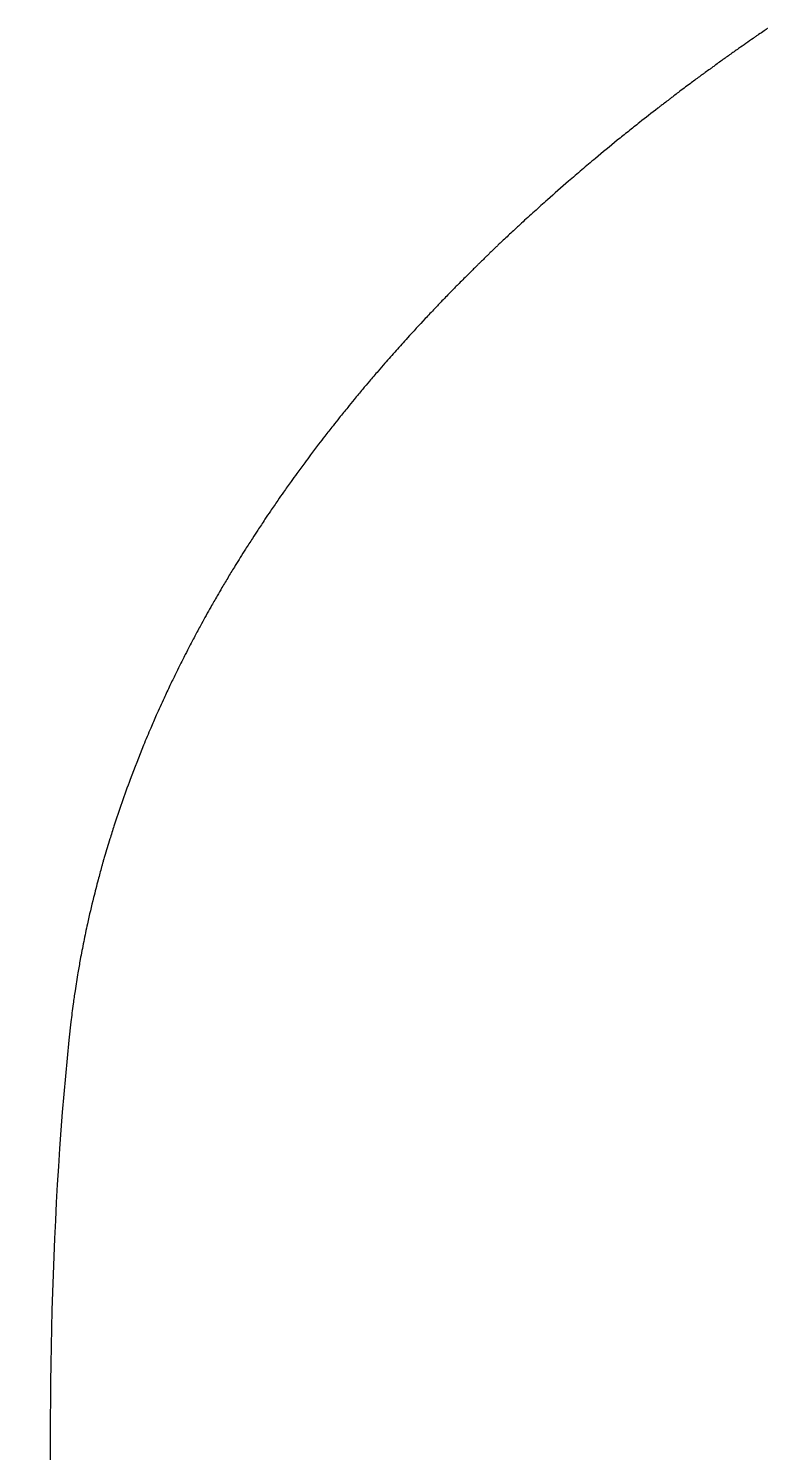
# Model space of a CAD drawing. Header units: millimetres. Extents: x 89860 to 502050, y -351975 to 882300.
# Drawn here: x 489162.401 to 489163.053, y -98483.94 to -98482.683 of the extents above; entities that cross this region are included whole.
import ezdxf

# ---------------------------------------------------------------- set-up
doc = ezdxf.new("R2010")
doc.units = ezdxf.units.MM
doc.header["$LTSCALE"] = 150
doc.layers.add('-----20 General Symbol', color=3, linetype='Continuous')
doc.layers.add('-----29 Cable Schedule', color=1, linetype='Continuous')

# ---------------------------------------------------------------- blocks, each defined once
blk = doc.blocks.new('A$C93139d4c')
at = {"layer": '-----20 General Symbol'}
for points, knots in [([(-30873.8995, -18765.3711), (-30873.9027, -18765.3733), (-30873.9059, -18765.3755), (-30873.9108, -18765.3788), (-30873.9124, -18765.3799), (-30873.9156, -18765.3821), (-30873.9172, -18765.3832), (-30873.9188, -18765.3843)], [0, 0, 0, 0, 0.5, 0.5, 0.75, 0.75, 1, 1, 1, 1]), ([(-30873.8935, -18765.3669), (-30873.8935, -18765.3669), (-30873.8936, -18765.367), (-30873.8937, -18765.3671), (-30873.8938, -18765.3671), (-30873.8941, -18765.3673), (-30873.8943, -18765.3675), (-30873.895, -18765.368), (-30873.8955, -18765.3683), (-30873.8972, -18765.3695), (-30873.8983, -18765.3703), (-30873.8995, -18765.3711)], [0, 0, 0, 0, 0.019646, 0.019646, 0.065426, 0.065426, 0.172106, 0.172106, 0.420702, 0.420702, 1, 1, 1, 1]), ([(-30873.9188, -18765.3843), (-30873.9274, -18765.3903), (-30873.936, -18765.3964), (-30873.9499, -18765.4061), (-30873.9551, -18765.4098), (-30873.9656, -18765.4173), (-30873.9708, -18765.421), (-30873.9761, -18765.4247)], [0, 0, 0, 0, 0.448976, 0.448976, 0.724487, 0.724487, 1, 1, 1, 1]), ([(-30873.9949, -18765.4385), (-30873.9977, -18765.4406), (-30874.0005, -18765.4426), (-30874.005, -18765.4458), (-30874.0068, -18765.4471), (-30874.0102, -18765.4495), (-30874.0119, -18765.4508), (-30874.0136, -18765.452)], [0, 0, 0, 0, 0.448318, 0.448318, 0.724159, 0.724159, 1, 1, 1, 1]), ([(-30873.9761, -18765.4247), (-30873.9789, -18765.4268), (-30873.9817, -18765.4288), (-30873.9862, -18765.4322), (-30873.988, -18765.4334), (-30873.9914, -18765.436), (-30873.9932, -18765.4373), (-30873.9949, -18765.4385)], [0, 0, 0, 0, 0.447465, 0.447465, 0.723732, 0.723732, 1, 1, 1, 1]), ([(-30874.0136, -18765.452), (-30874.0192, -18765.4561), (-30874.0247, -18765.4602), (-30874.0336, -18765.4669), (-30874.0371, -18765.4694), (-30874.0439, -18765.4745), (-30874.0473, -18765.4771), (-30874.0507, -18765.4796)], [0, 0, 0, 0, 0.446906, 0.446906, 0.723453, 0.723453, 1, 1, 1, 1]), ([(-30874.069, -18765.4938), (-30874.0717, -18765.4959), (-30874.0744, -18765.4979), (-30874.0788, -18765.5012), (-30874.0805, -18765.5025), (-30874.0838, -18765.5051), (-30874.0855, -18765.5063), (-30874.0872, -18765.5076)], [0, 0, 0, 0, 0.446343, 0.446343, 0.723172, 0.723172, 1, 1, 1, 1]), ([(-30874.0507, -18765.4796), (-30874.0534, -18765.4817), (-30874.0561, -18765.4838), (-30874.0605, -18765.4873), (-30874.0622, -18765.4886), (-30874.0656, -18765.4912), (-30874.0673, -18765.4925), (-30874.069, -18765.4938)], [0, 0, 0, 0, 0.445437, 0.445437, 0.722718, 0.722718, 1, 1, 1, 1]), ([(-30874.0872, -18765.5076), (-30874.0979, -18765.516), (-30874.1086, -18765.5243), (-30874.1258, -18765.5379), (-30874.1324, -18765.5432), (-30874.1455, -18765.5537), (-30874.1521, -18765.5589), (-30874.1587, -18765.5642)], [0, 0, 0, 0, 0.444723, 0.444723, 0.72236, 0.72236, 1, 1, 1, 1]), ([(-30874.1587, -18765.5642), (-30874.1715, -18765.5748), (-30874.1844, -18765.5855), (-30874.2052, -18765.6028), (-30874.2131, -18765.6096), (-30874.2291, -18765.623), (-30874.237, -18765.6298), (-30874.2449, -18765.6365)], [0, 0, 0, 0, 0.442691, 0.442691, 0.721341, 0.721341, 1, 1, 1, 1]), ([(-30874.2449, -18765.6365), (-30874.2572, -18765.6474), (-30874.2695, -18765.6582), (-30874.2894, -18765.676), (-30874.2971, -18765.6829), (-30874.3125, -18765.6967), (-30874.3201, -18765.7036), (-30874.3277, -18765.7105)], [0, 0, 0, 0, 0.44065, 0.44065, 0.720321, 0.720321, 1, 1, 1, 1]), ([(-30874.3277, -18765.7105), (-30874.3324, -18765.7149), (-30874.3371, -18765.7193), (-30874.3448, -18765.7265), (-30874.3478, -18765.7293), (-30874.3538, -18765.7349), (-30874.3569, -18765.7377), (-30874.3599, -18765.7404)], [0, 0, 0, 0, 0.439391, 0.439391, 0.719695, 0.719695, 1, 1, 1, 1]), ([(-30874.3599, -18765.7404), (-30874.3622, -18765.7427), (-30874.3645, -18765.7449), (-30874.3683, -18765.7485), (-30874.3698, -18765.7499), (-30874.3728, -18765.7527), (-30874.3743, -18765.7541), (-30874.3758, -18765.7556)], [0, 0, 0, 0, 0.438716, 0.438716, 0.719358, 0.719358, 1, 1, 1, 1]), ([(-30874.3914, -18765.771), (-30874.3937, -18765.7732), (-30874.396, -18765.7755), (-30874.3998, -18765.7791), (-30874.4012, -18765.7805), (-30874.4041, -18765.7833), (-30874.4056, -18765.7847), (-30874.4071, -18765.7861)], [0, 0, 0, 0, 0.438242, 0.438242, 0.719121, 0.719121, 1, 1, 1, 1]), ([(-30874.3758, -18765.7556), (-30874.3781, -18765.7578), (-30874.3803, -18765.7601), (-30874.3841, -18765.7638), (-30874.3856, -18765.7652), (-30874.3885, -18765.7681), (-30874.39, -18765.7696), (-30874.3914, -18765.771)], [0, 0, 0, 0, 0.437597, 0.437597, 0.718798, 0.718798, 1, 1, 1, 1]), ([(-30874.4071, -18765.7861), (-30874.4115, -18765.7906), (-30874.4159, -18765.7951), (-30874.4232, -18765.8024), (-30874.4262, -18765.8053), (-30874.4319, -18765.811), (-30874.4348, -18765.8138), (-30874.4377, -18765.8167)], [0, 0, 0, 0, 0.437427, 0.437427, 0.718713, 0.718713, 1, 1, 1, 1]), ([(-30874.4377, -18765.8167), (-30874.4421, -18765.8212), (-30874.4466, -18765.8257), (-30874.4538, -18765.833), (-30874.4566, -18765.836), (-30874.4622, -18765.8418), (-30874.4651, -18765.8447), (-30874.4679, -18765.8476)], [0, 0, 0, 0, 0.436657, 0.436657, 0.718328, 0.718328, 1, 1, 1, 1]), ([(-30874.4679, -18765.8476), (-30874.4722, -18765.8521), (-30874.4764, -18765.8566), (-30874.4834, -18765.8641), (-30874.4862, -18765.867), (-30874.4918, -18765.8729), (-30874.4946, -18765.8758), (-30874.4974, -18765.8788)], [0, 0, 0, 0, 0.435839, 0.435839, 0.71792, 0.71792, 1, 1, 1, 1]), ([(-30874.4974, -18765.8788), (-30874.5079, -18765.8901), (-30874.5184, -18765.9015), (-30874.5355, -18765.9203), (-30874.5421, -18765.9278), (-30874.5555, -18765.9426), (-30874.5621, -18765.9501), (-30874.5687, -18765.9575)], [0, 0, 0, 0, 0.434709, 0.434709, 0.71735, 0.71735, 1, 1, 1, 1]), ([(-30874.5687, -18765.9575), (-30874.5726, -18765.9621), (-30874.5765, -18765.9667), (-30874.583, -18765.9743), (-30874.5856, -18765.9773), (-30874.5908, -18765.9833), (-30874.5934, -18765.9863), (-30874.596, -18765.9893)], [0, 0, 0, 0, 0.433578, 0.433578, 0.716789, 0.716789, 1, 1, 1, 1]), ([(-30874.596, -18765.9893), (-30874.5999, -18765.9939), (-30874.6039, -18765.9985), (-30874.6103, -18766.0062), (-30874.6128, -18766.0093), (-30874.6178, -18766.0153), (-30874.6203, -18766.0184), (-30874.6229, -18766.0214)], [0, 0, 0, 0, 0.432903, 0.432903, 0.716451, 0.716451, 1, 1, 1, 1]), ([(-30874.6229, -18766.0214), (-30874.6266, -18766.0261), (-30874.6304, -18766.0308), (-30874.6366, -18766.0385), (-30874.6391, -18766.0416), (-30874.6441, -18766.0477), (-30874.6466, -18766.0508), (-30874.6491, -18766.0539)], [0, 0, 0, 0, 0.43219, 0.43219, 0.716095, 0.716095, 1, 1, 1, 1]), ([(-30874.6491, -18766.0539), (-30874.6527, -18766.0585), (-30874.6564, -18766.0632), (-30874.6625, -18766.0709), (-30874.6649, -18766.074), (-30874.6698, -18766.0801), (-30874.6722, -18766.0832), (-30874.6746, -18766.0863)], [0, 0, 0, 0, 0.431749, 0.431749, 0.715875, 0.715875, 1, 1, 1, 1]), ([(-30874.6746, -18766.0863), (-30874.6782, -18766.091), (-30874.6819, -18766.0956), (-30874.6878, -18766.1034), (-30874.6902, -18766.1066), (-30874.6949, -18766.1128), (-30874.6972, -18766.1159), (-30874.6996, -18766.119)], [0, 0, 0, 0, 0.431107, 0.431107, 0.715553, 0.715553, 1, 1, 1, 1]), ([(-30874.6996, -18766.119), (-30874.7031, -18766.1237), (-30874.7065, -18766.1285), (-30874.7123, -18766.1364), (-30874.7146, -18766.1395), (-30874.7193, -18766.1458), (-30874.7216, -18766.1489), (-30874.7239, -18766.152)], [0, 0, 0, 0, 0.430482, 0.430482, 0.715241, 0.715241, 1, 1, 1, 1]), ([(-30874.7239, -18766.152), (-30874.7273, -18766.1568), (-30874.7306, -18766.1615), (-30874.7363, -18766.1694), (-30874.7385, -18766.1725), (-30874.7431, -18766.1788), (-30874.7453, -18766.1819), (-30874.7476, -18766.185)], [0, 0, 0, 0, 0.430042, 0.430042, 0.715021, 0.715021, 1, 1, 1, 1]), ([(-30874.7476, -18766.185), (-30874.7509, -18766.1898), (-30874.7542, -18766.1946), (-30874.7597, -18766.2025), (-30874.7619, -18766.2057), (-30874.7663, -18766.212), (-30874.7684, -18766.2152), (-30874.7706, -18766.2184)], [0, 0, 0, 0, 0.429468, 0.429468, 0.714734, 0.714734, 1, 1, 1, 1]), ([(-30874.7706, -18766.2184), (-30874.7738, -18766.2232), (-30874.777, -18766.228), (-30874.7823, -18766.236), (-30874.7844, -18766.2392), (-30874.7887, -18766.2456), (-30874.7908, -18766.2488), (-30874.793, -18766.252)], [0, 0, 0, 0, 0.42887, 0.42887, 0.714435, 0.714435, 1, 1, 1, 1]), ([(-30874.793, -18766.252), (-30874.7961, -18766.2568), (-30874.7992, -18766.2616), (-30874.8043, -18766.2696), (-30874.8064, -18766.2728), (-30874.8105, -18766.2792), (-30874.8126, -18766.2824), (-30874.8147, -18766.2856)], [0, 0, 0, 0, 0.428513, 0.428513, 0.714257, 0.714257, 1, 1, 1, 1]), ([(-30874.8147, -18766.2856), (-30874.8207, -18766.2952), (-30874.8267, -18766.3049), (-30874.8367, -18766.321), (-30874.8406, -18766.3275), (-30874.8484, -18766.3404), (-30874.8522, -18766.3469), (-30874.8561, -18766.3534)], [0, 0, 0, 0, 0.42782, 0.42782, 0.713903, 0.713903, 1, 1, 1, 1]), ([(-30874.8561, -18766.3534), (-30874.8589, -18766.3583), (-30874.8617, -18766.3631), (-30874.8664, -18766.3713), (-30874.8683, -18766.3745), (-30874.872, -18766.381), (-30874.8739, -18766.3843), (-30874.8758, -18766.3876)], [0, 0, 0, 0, 0.427129, 0.427129, 0.713564, 0.713564, 1, 1, 1, 1]), ([(-30874.8758, -18766.3876), (-30874.8812, -18766.3974), (-30874.8867, -18766.4072), (-30874.8957, -18766.4235), (-30874.8992, -18766.4301), (-30874.9062, -18766.4433), (-30874.9097, -18766.4499), (-30874.9132, -18766.4565)], [0, 0, 0, 0, 0.426563, 0.426563, 0.713277, 0.713277, 1, 1, 1, 1]), ([(-30874.9132, -18766.4565), (-30874.9157, -18766.4615), (-30874.9182, -18766.4664), (-30874.9224, -18766.4747), (-30874.9241, -18766.478), (-30874.9275, -18766.4847), (-30874.9292, -18766.488), (-30874.9308, -18766.4913)], [0, 0, 0, 0, 0.425966, 0.425966, 0.712983, 0.712983, 1, 1, 1, 1]), ([(-30874.9308, -18766.4913), (-30874.9333, -18766.4963), (-30874.9357, -18766.5012), (-30874.9397, -18766.5094), (-30874.9413, -18766.5128), (-30874.9446, -18766.5194), (-30874.9462, -18766.5227), (-30874.9478, -18766.5261)], [0, 0, 0, 0, 0.425689, 0.425689, 0.712845, 0.712845, 1, 1, 1, 1]), ([(-30874.9478, -18766.5261), (-30874.9513, -18766.5335), (-30874.9548, -18766.5409), (-30874.9606, -18766.5534), (-30874.9629, -18766.5585), (-30874.9674, -18766.5685), (-30874.9697, -18766.5736), (-30874.9719, -18766.5786)], [0, 0, 0, 0, 0.425267, 0.425267, 0.712632, 0.712632, 1, 1, 1, 1]), ([(-30874.9719, -18766.5786), (-30874.9751, -18766.5861), (-30874.9784, -18766.5936), (-30874.9838, -18766.6061), (-30874.986, -18766.6111), (-30874.9902, -18766.6213), (-30874.9924, -18766.6263), (-30874.9945, -18766.6314)], [0, 0, 0, 0, 0.424867, 0.424867, 0.712432, 0.712432, 1, 1, 1, 1]), ([(-30874.9945, -18766.6314), (-30875.0025, -18766.6515), (-30875.0104, -18766.6717), (-30875.0231, -18766.7055), (-30875.0281, -18766.7191), (-30875.0376, -18766.7465), (-30875.0421, -18766.7602), (-30875.0467, -18766.7739)], [0, 0, 0, 0, 0.424222, 0.424222, 0.712083, 0.712083, 1, 1, 1, 1]), ([(-30875.0467, -18766.7739), (-30875.049, -18766.7816), (-30875.0514, -18766.7892), (-30875.0554, -18766.8019), (-30875.057, -18766.8071), (-30875.0601, -18766.8174), (-30875.0616, -18766.8226), (-30875.0632, -18766.8278)], [0, 0, 0, 0, 0.423697, 0.423697, 0.711848, 0.711848, 1, 1, 1, 1]), ([(-30875.0632, -18766.8278), (-30875.0639, -18766.8303), (-30875.0646, -18766.8329), (-30875.0659, -18766.8372), (-30875.0664, -18766.8389), (-30875.0673, -18766.8424), (-30875.0678, -18766.8441), (-30875.0683, -18766.8458)], [0, 0, 0, 0, 0.423554, 0.423554, 0.711777, 0.711777, 1, 1, 1, 1]), ([(-30875.0683, -18766.8458), (-30875.0704, -18766.8535), (-30875.0724, -18766.8612), (-30875.0759, -18766.8741), (-30875.0773, -18766.8793), (-30875.0799, -18766.8898), (-30875.0813, -18766.895), (-30875.0826, -18766.9002)], [0, 0, 0, 0, 0.423442, 0.423442, 0.711719, 0.711719, 1, 1, 1, 1]), ([(-30875.0826, -18766.9002), (-30875.0863, -18766.9156), (-30875.09, -18766.931), (-30875.0957, -18766.9569), (-30875.0978, -18766.9674), (-30875.1021, -18766.9884), (-30875.1041, -18766.9989), (-30875.1061, -18767.0094)], [0, 0, 0, 0, 0.423309, 0.423309, 0.711639, 0.711639, 1, 1, 1, 1]), ([(-30875.1061, -18767.0094), (-30875.1074, -18767.0172), (-30875.1088, -18767.0249), (-30875.111, -18767.038), (-30875.1119, -18767.0433), (-30875.1136, -18767.0539), (-30875.1144, -18767.0592), (-30875.1152, -18767.0645)], [0, 0, 0, 0, 0.423226, 0.423226, 0.711611, 0.711611, 1, 1, 1, 1]), ([(-30875.1152, -18767.0645), (-30875.1164, -18767.0723), (-30875.1175, -18767.08), (-30875.1193, -18767.0931), (-30875.12, -18767.0984), (-30875.1213, -18767.1089), (-30875.1219, -18767.1142), (-30875.1226, -18767.1195)], [0, 0, 0, 0, 0.423255, 0.423255, 0.711626, 0.711626, 1, 1, 1, 1]), ([(-30875.1226, -18767.1195), (-30875.1974, -18767.8006), (-30875.1343, -18768.4704), (-30875.1343, -18769.818), (-30875.1343, -18770.4947), (-30875.1343, -18771.8248), (-30875.1343, -18772.4783), (-30875.1343, -18773.1198)], [0, 0, 0, 0, 0.323825, 0.323825, 0.661843, 0.661843, 1, 1, 1, 1])]:
    blk.add_open_spline(points, degree=3, knots=knots, dxfattribs=at)

msp = doc.modelspace()

# ---------------------------------------------------------------- block references
at = {"layer": '-----29 Cable Schedule', "xscale": 0.5, "yscale": 0.5, "zscale": 0.5}
msp.add_blockref('A$C93139d4c', (504600, -89100), dxfattribs=at)

doc.saveas('drawing.dxf')
